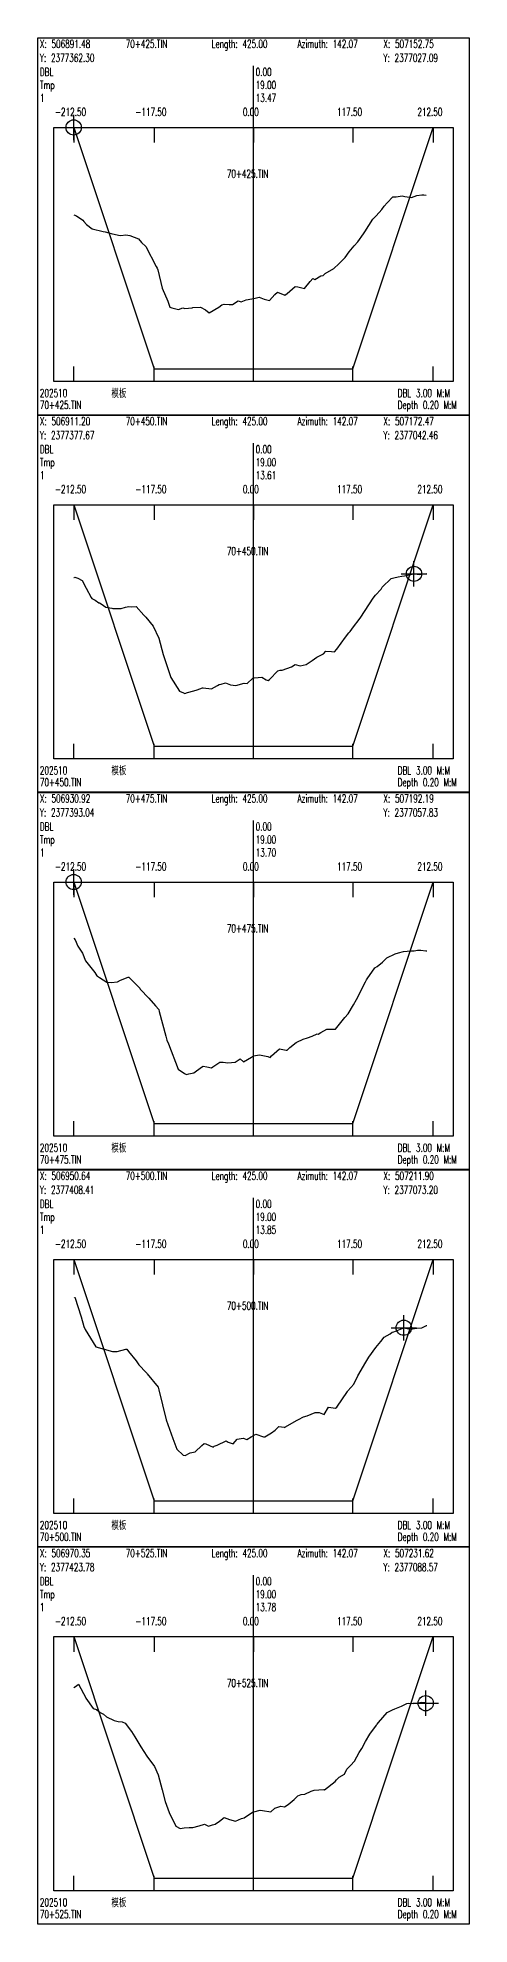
# Model space of a CAD drawing. Extents: x 1 to 194, y -24202 to 0.
# Drawn here: x 1 to 171, y -16629 to -15887 of the extents above; entities that cross this region are included whole.
import ezdxf

# ---------------------------------------------------------------- set-up
doc = ezdxf.new("R2010")
doc.units = 0
doc.header["$MEASUREMENT"] = 0
doc.layers.add('LABELS', color=7, linetype='Continuous')
doc.layers.add('XSECTION', color=7, linetype='Continuous')
doc.styles.get("Standard").update_dxf_attribs({"font": 'txt.shx'})

msp = doc.modelspace()

# ---------------------------------------------------------------- linework, layer by layer
at = {"color": 1}
for p, q in [((10.17, -15922.23), (20.17, -15922.23)), ((15.17, -15927.23), (15.17, -15917.23)), ((149.21, -16102.91), (149.21, -16092.91)), ((144.21, -16097.91), (154.21, -16097.91)), ((10.17, -16219.18), (20.17, -16219.18)), ((15.17, -16224.18), (15.17, -16214.18)), ((145.19, -16399.56), (145.19, -16389.56)), ((140.19, -16394.56), (150.19, -16394.56)), ((153.82, -16547.32), (153.82, -16537.32)), ((148.82, -16542.32), (158.82, -16542.32))]:
    msp.add_line(p, q, dxfattribs=at)
for centre in [(15.17, -15922.23), (149.21, -16097.91), (15.17, -16219.18), (145.19, -16394.56), (153.82, -16542.32)]:
    msp.add_circle(centre, 3, dxfattribs=at)
at = {"layer": 'XSECTION', "color": 0, "linetype": 'Continuous'}
for points in [[(1, -15886.94), (171, -15886.94), (171, -16035.41), (1, -16035.41), (1, -15886.94)], [(86, -16022.23), (86, -15898)], [(86, -16022.23), (86, -15898)], [(7.3, -15922.23), (164.7, -15922.23), (164.7, -16022.23), (7.3, -16022.23), (7.3, -15922.23)], [(15.17, -15922.23), (15.17, -15928.17)], [(15.17, -15922.23), (46.83, -16017.23)], [(15.17, -15922.23), (46.83, -16017.23)], [(46.83, -15922.23), (46.83, -15928.17)], [(86, -15922.23), (86, -15928.17)], [(125.17, -15922.23), (125.17, -15928.17)], [(125.17, -16017.23), (156.83, -15922.23)], [(125.17, -16017.23), (156.83, -15922.23)], [(156.83, -15922.23), (156.83, -15928.17)], [(15.17, -16022.23), (15.17, -16016.29)], [(46.83, -16022.23), (46.83, -16016.29)], [(46.83, -16017.23), (86, -16017.23)], [(46.83, -16017.23), (46.83, -16017.23)], [(46.83, -16017.23), (86, -16017.23)], [(86, -16022.23), (86, -16016.29)], [(86, -16017.23), (125.17, -16017.23)], [(86, -16017.23), (125.17, -16017.23)], [(125.17, -16022.23), (125.17, -16016.29)], [(125.17, -16017.23), (125.17, -16017.23)], [(156.83, -16022.23), (156.83, -16016.29)], [(1, -16035.42), (171, -16035.42), (171, -16183.88), (1, -16183.88), (1, -16035.42)], [(86, -16170.71), (86, -16046.47)], [(86, -16170.71), (86, -16046.47)], [(7.3, -16070.71), (164.7, -16070.71), (164.7, -16170.71), (7.3, -16170.71), (7.3, -16070.71)], [(15.17, -16070.71), (15.17, -16076.64)], [(15.17, -16070.71), (46.83, -16165.71)], [(15.17, -16070.71), (46.83, -16165.71)], [(46.83, -16070.71), (46.83, -16076.64)], [(86, -16070.71), (86, -16076.64)], [(125.17, -16070.71), (125.17, -16076.64)], [(125.17, -16165.71), (156.83, -16070.71)], [(125.17, -16165.71), (156.83, -16070.71)], [(156.83, -16070.71), (156.83, -16076.64)], [(15.17, -16170.71), (15.17, -16164.77)], [(46.83, -16170.71), (46.83, -16164.77)], [(46.83, -16165.71), (86, -16165.71)], [(46.83, -16165.71), (46.83, -16165.71)], [(46.83, -16165.71), (86, -16165.71)], [(86, -16170.71), (86, -16164.77)], [(86, -16165.71), (125.17, -16165.71)], [(86, -16165.71), (125.17, -16165.71)], [(125.17, -16170.71), (125.17, -16164.77)], [(125.17, -16165.71), (125.17, -16165.71)], [(156.83, -16170.71), (156.83, -16164.77)], [(1, -16183.89), (171, -16183.89), (171, -16332.36), (1, -16332.36), (1, -16183.89)], [(86, -16319.18), (86, -16194.95)], [(86, -16319.18), (86, -16194.95)], [(7.3, -16219.18), (164.7, -16219.18), (164.7, -16319.18), (7.3, -16319.18), (7.3, -16219.18)], [(15.17, -16219.18), (15.17, -16225.12)], [(15.17, -16219.18), (46.83, -16314.18)], [(15.17, -16219.18), (46.83, -16314.18)], [(46.83, -16219.18), (46.83, -16225.12)], [(86, -16219.18), (86, -16225.12)], [(125.17, -16219.18), (125.17, -16225.12)], [(125.17, -16314.18), (156.83, -16219.18)], [(125.17, -16314.18), (156.83, -16219.18)], [(156.83, -16219.18), (156.83, -16225.12)], [(15.17, -16319.18), (15.17, -16313.24)], [(46.83, -16319.18), (46.83, -16313.24)], [(46.83, -16314.18), (86, -16314.18)], [(46.83, -16314.18), (46.83, -16314.18)], [(46.83, -16314.18), (86, -16314.18)], [(86, -16319.18), (86, -16313.24)], [(86, -16314.18), (125.17, -16314.18)], [(86, -16314.18), (125.17, -16314.18)], [(125.17, -16319.18), (125.17, -16313.24)], [(125.17, -16314.18), (125.17, -16314.18)], [(156.83, -16319.18), (156.83, -16313.24)], [(1, -16332.37), (171, -16332.37), (171, -16480.84), (1, -16480.84), (1, -16332.37)], [(86, -16467.66), (86, -16343.42)], [(86, -16467.66), (86, -16343.42)], [(7.3, -16367.66), (164.7, -16367.66), (164.7, -16467.66), (7.3, -16467.66), (7.3, -16367.66)], [(15.17, -16367.66), (15.17, -16373.6)], [(15.17, -16367.66), (46.83, -16462.66)], [(15.17, -16367.66), (46.83, -16462.66)], [(46.83, -16367.66), (46.83, -16373.6)], [(86, -16367.66), (86, -16373.6)], [(125.17, -16367.66), (125.17, -16373.6)], [(125.17, -16462.66), (156.83, -16367.66)], [(125.17, -16462.66), (156.83, -16367.66)], [(156.83, -16367.66), (156.83, -16373.6)], [(15.17, -16467.66), (15.17, -16461.72)], [(46.83, -16467.66), (46.83, -16461.72)], [(46.83, -16462.66), (86, -16462.66)], [(46.83, -16462.66), (46.83, -16462.66)], [(46.83, -16462.66), (86, -16462.66)], [(86, -16467.66), (86, -16461.72)], [(86, -16462.66), (125.17, -16462.66)], [(86, -16462.66), (125.17, -16462.66)], [(125.17, -16467.66), (125.17, -16461.72)], [(125.17, -16462.66), (125.17, -16462.66)], [(156.83, -16467.66), (156.83, -16461.72)], [(1, -16480.85), (171, -16480.85), (171, -16629.31), (1, -16629.31), (1, -16480.85)], [(86, -16616.13), (86, -16491.9)], [(86, -16616.13), (86, -16491.9)], [(7.3, -16516.13), (164.7, -16516.13), (164.7, -16616.13), (7.3, -16616.13), (7.3, -16516.13)], [(15.17, -16516.13), (15.17, -16522.07)], [(15.17, -16516.13), (46.83, -16611.13)], [(15.17, -16516.13), (46.83, -16611.13)], [(46.83, -16516.13), (46.83, -16522.07)], [(86, -16516.13), (86, -16522.07)], [(125.17, -16516.13), (125.17, -16522.07)], [(125.17, -16611.13), (156.83, -16516.13)], [(125.17, -16611.13), (156.83, -16516.13)], [(156.83, -16516.13), (156.83, -16522.07)], [(15.17, -16616.13), (15.17, -16610.2)], [(46.83, -16616.13), (46.83, -16610.2)], [(46.83, -16611.13), (86, -16611.13)], [(46.83, -16611.13), (46.83, -16611.13)], [(46.83, -16611.13), (86, -16611.13)], [(86, -16616.13), (86, -16610.2)], [(86, -16611.13), (125.17, -16611.13)], [(86, -16611.13), (125.17, -16611.13)], [(125.17, -16616.13), (125.17, -16610.2)], [(125.17, -16611.13), (125.17, -16611.13)], [(156.83, -16616.13), (156.83, -16610.2)]]:
    msp.add_lwpolyline(points, dxfattribs=at)
at = {"layer": 'XSECTION', "color": 1, "linetype": 'Continuous'}
for points in [[(15.17, -15956.63), (16.26, -15956.98), (18.75, -15958.73), (19.21, -15959.28), (20.16, -15960.43), (22.39, -15962.18), (26.79, -15963.13), (27.59, -15963.33), (29.96, -15963.93), (32.77, -15964.68), (33.8, -15964.73), (35.71, -15964.53), (37.29, -15964.73), (40.64, -15966.13), (41.87, -15967.48), (43.6, -15969.08), (47.7, -15976.98), (48.07, -15977.58), (48.26, -15978.33), (50.07, -15985.43), (52.2, -15990.58), (53.1, -15992.98), (53.85, -15993.28), (56.46, -15993.83), (58.15, -15993.28), (58.93, -15993.48), (61.85, -15993.28), (62.06, -15993.13), (65.07, -15992.98), (67.05, -15994.03), (68.57, -15995.18), (72.39, -15992.93), (73.5, -15992.03), (74.44, -15991.83), (76.38, -15991.93), (77.69, -15991.88), (79.97, -15990.53), (81.12, -15990.88), (83.08, -15990.08), (85.35, -15989.68), (86.68, -15989.43), (88.29, -15988.98), (90.26, -15989.83), (92.28, -15990.38), (94.36, -15987.93), (95.45, -15987.08), (98.29, -15988.28), (99.22, -15987.58), (102.38, -15984.78), (103.43, -15984.93), (106.12, -15985.58), (108.38, -15982.93), (109.41, -15981.63), (110.16, -15982.03), (112.5, -15980.58), (113.42, -15980.48), (113.79, -15980.13), (114.23, -15979.78), (117.69, -15977.78), (119.56, -15975.93), (122.08, -15973.43), (123.72, -15971.23), (125.65, -15968.83), (127.15, -15967.28), (129.32, -15964.08), (129.8, -15963.33), (133, -15958.33), (134.25, -15957.03), (136.56, -15954.53), (137.47, -15953.23), (138.68, -15951.88), (140.9, -15949.53), (142.16, -15949.58), (144.57, -15949.13), (145.66, -15949.43), (148.17, -15949.78), (150.32, -15949.08), (152.29, -15948.78), (153.07, -15948.73), (154.05, -15948.83)], [(15.17, -16099.41), (15.38, -16099.41), (15.67, -16099.16), (16.79, -16099.61), (18.52, -16100.56), (20.07, -16103.56), (22.07, -16107.16), (22.35, -16107.56), (23.62, -16108.31), (25.1, -16109.26), (25.36, -16109.36), (25.96, -16109.71), (27.8, -16111.01), (30.22, -16111.46), (30.54, -16111.56), (30.84, -16111.51), (33.9, -16111.51), (35.52, -16111.01), (36.88, -16110.81), (37.85, -16110.86), (39.79, -16110.81), (42.77, -16114.16), (43.09, -16114.41), (43.56, -16114.96), (46.46, -16118.51), (48.77, -16123.16), (50.47, -16129.71), (51.86, -16134.01), (53.46, -16138.71), (56.8, -16144.11), (58.48, -16144.76), (58.95, -16145.01), (59.98, -16144.56), (62.52, -16143.96), (63.77, -16143.51), (65.91, -16142.81), (65.99, -16142.71), (66.18, -16142.71), (69.47, -16143.11), (71.77, -16141.81), (72.47, -16141.41), (73.31, -16141.31), (74.95, -16140.81), (76.91, -16141.61), (78.98, -16141.91), (82.27, -16140.91), (83.49, -16141.01), (85.75, -16139.01), (85.99, -16138.76), (86.45, -16138.81), (89.25, -16138.51), (91.03, -16139.61), (91.79, -16139.91), (92.25, -16139.51), (95.6, -16136.06), (96.44, -16135.76), (97.24, -16135.81), (100.99, -16134.51), (102.35, -16133.56), (104.39, -16134.11), (106.75, -16133.56), (109.09, -16131.96), (110.93, -16130.76), (113.51, -16129.36), (114.48, -16128.31), (116.75, -16128.41), (117.96, -16128.56), (118.76, -16127.61), (122.3, -16122.86), (123.5, -16121.16), (124.02, -16120.56), (125.36, -16118.76), (127.56, -16115.81), (128.24, -16114.91), (133.08, -16107.46), (134, -16106.26), (136.23, -16103.91), (136.7, -16103.21), (140.28, -16099.76), (141.32, -16099.46), (142.93, -16099.11), (144.36, -16098.76), (145.53, -16098.66), (149.21, -16097.91), (149.21, -16097.91), (149.22, -16097.91), (151.57, -16098.21), (153.33, -16097.96), (154.13, -16097.71)], [(15.17, -16241.28), (15.77, -16241.98), (16.76, -16244.38), (18.64, -16247.23), (19.87, -16250.18), (23.47, -16254.83), (24.23, -16256.03), (24.57, -16256.28), (25.3, -16256.73), (28.25, -16258.58), (29.98, -16258.78), (32.43, -16258.43), (33.6, -16257.78), (36.59, -16256.63), (36.78, -16256.58), (36.86, -16256.63), (37.76, -16257.58), (41.19, -16260.93), (41.39, -16261.33), (44.72, -16264.93), (47.36, -16267.88), (48.65, -16269.33), (48.86, -16270.13), (51.46, -16279.88), (51.84, -16281.43), (52.48, -16282.83), (56.32, -16292.88), (58.85, -16294.58), (59.59, -16294.98), (60.59, -16294.68), (62.44, -16294.23), (65.51, -16292.08), (66.17, -16291.63), (67.67, -16291.93), (69.47, -16292.33), (70, -16291.93), (72.76, -16290.08), (74.05, -16290.03), (75.89, -16290.28), (78.73, -16290.03), (80.72, -16288.78), (82, -16289.93), (85.26, -16288.08), (86.06, -16287.63), (88.42, -16287.13), (91.65, -16287.78), (92.56, -16288.18), (93.14, -16287.53), (96.19, -16284.88), (98.92, -16285.33), (99.11, -16285.38), (99.27, -16285.28), (100.36, -16284.33), (102.84, -16282.28), (103.09, -16282.18), (105.53, -16280.98), (107.32, -16280.53), (109.05, -16279.78), (111.11, -16278.98), (111.51, -16279.03), (112.46, -16278.33), (114.93, -16277.08), (118.15, -16277.13), (118.21, -16277.13), (118.23, -16277.13), (118.31, -16277.03), (122.02, -16272.53), (123.23, -16271.03), (125.44, -16267.48), (126.61, -16265.38), (130.08, -16258.43), (130.38, -16257.88), (130.45, -16257.73), (130.78, -16257.23), (133.81, -16252.93), (134.67, -16252.38), (136.83, -16250.73), (138.56, -16248.98), (141.76, -16247.48), (143.13, -16247.03), (145.02, -16246.58), (147.99, -16246.28), (149.31, -16246.23), (150.54, -16246.03), (151.85, -16245.93), (153.86, -16246.28), (154.26, -16246.23)], [(15.46, -16382.76), (15.67, -16382.51), (18.13, -16390.26), (19.11, -16394.06), (19.66, -16395.26), (23.89, -16402.06), (23.9, -16402.06), (23.91, -16402.06), (30.45, -16403.96), (30.6, -16403.91), (32.28, -16403.86), (35.76, -16403.01), (36.17, -16403.01), (36.8, -16403.91), (39.78, -16407.61), (40.88, -16409.16), (43.74, -16412.21), (44.02, -16412.51), (44.18, -16412.66), (48.39, -16417.96), (48.68, -16419.06), (51.62, -16430.81), (54.26, -16438.21), (55.78, -16442.41), (58.31, -16444.66), (59.09, -16444.91), (61.02, -16443.81), (63.04, -16443.41), (65.71, -16440.91), (66.52, -16440.16), (67.22, -16440.31), (70.17, -16441.51), (70.51, -16441.16), (71.7, -16440.76), (75.24, -16439.06), (76.08, -16439.56), (78.02, -16440.31), (79.63, -16438.41), (81.99, -16438.06), (83.36, -16438.61), (85.1, -16437.46), (86.87, -16436.41), (89.92, -16437.56), (90.16, -16437.56), (90.41, -16437.51), (93.09, -16435.91), (94.57, -16434.86), (95.98, -16433.41), (98.03, -16433.71), (98.33, -16433.81), (98.63, -16433.61), (103, -16431.06), (103.74, -16430.66), (105.73, -16429.61), (107.12, -16429.21), (110.3, -16427.91), (111.82, -16427.91), (113.79, -16428.66), (115.59, -16425.86), (118.35, -16426.26), (118.8, -16425.86), (122.98, -16419.61), (123.11, -16419.41), (123.13, -16419.36), (125.56, -16416.76), (127.14, -16413.51), (128.43, -16411.21), (129.81, -16408.71), (131.4, -16406.11), (134.16, -16402.31), (136.11, -16399.96), (137.45, -16398.31), (139.81, -16396.91), (140.61, -16396.31), (141.26, -16396.16), (145.15, -16394.56), (145.19, -16394.56), (145.22, -16394.56), (147.77, -16395.11), (150.33, -16394.76), (152.31, -16394.61), (154.2, -16393.71), (154.21, -16393.71)], [(15.17, -16536.13), (16.34, -16535.53), (17.02, -16534.78), (19.94, -16540.18), (20.01, -16540.28), (22.84, -16544.38), (24.11, -16544.83), (25.66, -16545.98), (26.92, -16546.63), (28.04, -16547.68), (31.14, -16549.13), (32.68, -16549.53), (34.3, -16549.68), (35.46, -16550.13), (37.99, -16553.43), (39.25, -16555.53), (41.63, -16559.48), (43.97, -16563.18), (43.97, -16563.18), (43.99, -16563.18), (47.03, -16567.18), (48.39, -16570.53), (50.01, -16576.38), (51.24, -16580.98), (52.75, -16585.33), (55.42, -16590.68), (57.16, -16591.68), (58.64, -16591.38), (60.63, -16591.23), (62.1, -16591.18), (64.6, -16590.58), (66.71, -16589.93), (68.32, -16590.73), (69.88, -16590.23), (70.84, -16589.88), (72.57, -16588.73), (74.44, -16587.33), (76.52, -16588.13), (78.9, -16588.73), (81.22, -16587.68), (82.34, -16587.38), (85.21, -16585.48), (85.81, -16585.08), (86.14, -16585.03), (88.59, -16584.43), (89.56, -16584.58), (92.88, -16585.08), (94.34, -16583.63), (96.72, -16582.83), (98.27, -16583.08), (99.66, -16582.23), (101.99, -16580.23), (103.47, -16578.83), (104.82, -16578.23), (106.27, -16578.13), (108.71, -16576.88), (109.95, -16576.48), (111.75, -16576.43), (113.67, -16576.28), (113.97, -16576.43), (118.17, -16573.13), (118.74, -16572.48), (119.8, -16571.38), (121.88, -16570.23), (122.77, -16568.28), (124.25, -16566.78), (125.82, -16565.08), (127.68, -16561.78), (128.7, -16560.13), (130.12, -16557.38), (131.82, -16554.48), (134.43, -16550.93), (134.61, -16550.68), (134.71, -16550.63), (135.23, -16549.93), (138.62, -16546.03), (140.77, -16544.93), (141.66, -16544.53), (144.28, -16543.43), (146.33, -16542.43), (147.1, -16542.33), (148.93, -16542.43), (152.3, -16541.93), (153.5, -16542.08), (153.97, -16542.38), (154, -16542.48)]]:
    msp.add_lwpolyline(points, dxfattribs=at)

# ---------------------------------------------------------------- texts
at = {"layer": 'LABELS', "color": 0, "width": 0.666667}
for s, height, p in [('Y: 2377362.30', 3.1482, (1.85, -15896.47)), ('X: 506891.48', 3.1482, (1.85, -15890.94)), ('70+425.TIN', 3.148, (35.68, -15890.94)), ('Length: 425.00', 3.1482, (69.51, -15890.94)), ('Azimuth: 142.07', 3.1482, (103.34, -15890.94)), ('Y: 2377027.09', 3.1482, (137.17, -15896.47)), ('X: 507152.75', 3.1482, (137.17, -15890.94)), ('DBL', 3.148, (1.85, -15901.99)), ('0.00', 3.148, (86.85, -15901.99)), ('0.00', 3.148, (86.85, -15901.99)), ('Tmp', 3.148, (1.85, -15907.1)), ('19.00', 3.148, (86.85, -15907.1)), ('19.00', 3.148, (86.85, -15907.1)), ('-212.50', 3.148, (7.82, -15917.73)), ('-117.50', 3.148, (39.49, -15917.73)), ('0.00', 3.148, (81.8, -15917.73)), ('117.50', 3.148, (118.87, -15917.73)), ('212.50', 3.148, (150.54, -15917.73)), ('70+425.TIN', 3.148, (75.5, -15942.04)), ('模板', 3.148, (30.04, -16028.35)), ('DBL 3.00 M:M', 3.1482, (142.81, -16028.35)), ('70+425.TIN', 3.148, (1.85, -16033.03)), ('Depth 0.20 M:M', 3.1482, (142.81, -16033.03)), ('Y: 2377377.67', 3.1482, (1.85, -16044.94)), ('X: 506911.20', 3.1482, (1.85, -16039.42)), ('70+450.TIN', 3.148, (35.68, -16039.42)), ('Length: 425.00', 3.1482, (69.51, -16039.42)), ('Azimuth: 142.07', 3.1482, (103.34, -16039.42)), ('Y: 2377042.46', 3.1482, (137.17, -16044.94)), ('X: 507172.47', 3.1482, (137.17, -16039.42)), ('DBL', 3.148, (1.85, -16050.47)), ('0.00', 3.148, (86.85, -16050.47)), ('0.00', 3.148, (86.85, -16050.47)), ('Tmp', 3.148, (1.85, -16055.57)), ('19.00', 3.148, (86.85, -16055.57)), ('19.00', 3.148, (86.85, -16055.57)), ('-212.50', 3.148, (7.82, -16066.2)), ('-117.50', 3.148, (39.49, -16066.2)), ('0.00', 3.148, (81.8, -16066.2)), ('117.50', 3.148, (118.87, -16066.2)), ('212.50', 3.148, (150.54, -16066.2)), ('70+450.TIN', 3.148, (75.5, -16090.52)), ('模板', 3.148, (30.04, -16176.83)), ('DBL 3.00 M:M', 3.1482, (142.81, -16176.83)), ('70+450.TIN', 3.148, (1.85, -16181.51)), ('Depth 0.20 M:M', 3.1482, (142.81, -16181.51)), ('Y: 2377393.04', 3.1482, (1.85, -16193.42)), ('X: 506930.92', 3.1482, (1.85, -16187.89)), ('70+475.TIN', 3.148, (35.68, -16187.89)), ('Length: 425.00', 3.1482, (69.51, -16187.89)), ('Azimuth: 142.07', 3.1482, (103.34, -16187.89)), ('Y: 2377057.83', 3.1482, (137.17, -16193.42)), ('X: 507192.19', 3.1482, (137.17, -16187.89)), ('DBL', 3.148, (1.85, -16198.95)), ('0.00', 3.148, (86.85, -16198.95)), ('0.00', 3.148, (86.85, -16198.95)), ('Tmp', 3.148, (1.85, -16204.05)), ('19.00', 3.148, (86.85, -16204.05)), ('19.00', 3.148, (86.85, -16204.05)), ('-212.50', 3.148, (7.82, -16214.68)), ('-117.50', 3.148, (39.49, -16214.68)), ('0.00', 3.148, (81.8, -16214.68)), ('117.50', 3.148, (118.87, -16214.68)), ('212.50', 3.148, (150.54, -16214.68)), ('70+475.TIN', 3.148, (75.5, -16239)), ('模板', 3.148, (30.04, -16325.31)), ('DBL 3.00 M:M', 3.1482, (142.81, -16325.31)), ('70+475.TIN', 3.148, (1.85, -16329.98)), ('Depth 0.20 M:M', 3.1482, (142.81, -16329.98)), ('Y: 2377408.41', 3.1482, (1.85, -16341.9)), ('X: 506950.64', 3.1482, (1.85, -16336.37)), ('70+500.TIN', 3.148, (35.68, -16336.37)), ('Length: 425.00', 3.1482, (69.51, -16336.37)), ('Azimuth: 142.07', 3.1482, (103.34, -16336.37)), ('Y: 2377073.20', 3.1482, (137.17, -16341.9)), ('X: 507211.90', 3.1482, (137.17, -16336.37)), ('DBL', 3.148, (1.85, -16347.42)), ('0.00', 3.148, (86.85, -16347.42)), ('0.00', 3.148, (86.85, -16347.42)), ('Tmp', 3.148, (1.85, -16352.52)), ('19.00', 3.148, (86.85, -16352.52)), ('19.00', 3.148, (86.85, -16352.52)), ('-212.50', 3.148, (7.82, -16363.15)), ('-117.50', 3.148, (39.49, -16363.15)), ('0.00', 3.148, (81.8, -16363.15)), ('117.50', 3.148, (118.87, -16363.15)), ('212.50', 3.148, (150.54, -16363.15)), ('70+500.TIN', 3.148, (75.5, -16387.47)), ('模板', 3.148, (30.04, -16473.78)), ('DBL 3.00 M:M', 3.1482, (142.81, -16473.78)), ('70+500.TIN', 3.148, (1.85, -16478.46)), ('Depth 0.20 M:M', 3.1482, (142.81, -16478.46)), ('Y: 2377423.78', 3.1482, (1.85, -16490.37)), ('X: 506970.35', 3.1482, (1.85, -16484.85)), ('70+525.TIN', 3.148, (35.68, -16484.85)), ('Length: 425.00', 3.1482, (69.51, -16484.85)), ('Azimuth: 142.07', 3.1482, (103.34, -16484.85)), ('Y: 2377088.57', 3.1482, (137.17, -16490.37)), ('X: 507231.62', 3.1482, (137.17, -16484.85)), ('DBL', 3.148, (1.85, -16495.9)), ('0.00', 3.148, (86.85, -16495.9)), ('0.00', 3.148, (86.85, -16495.9)), ('Tmp', 3.148, (1.85, -16501)), ('19.00', 3.148, (86.85, -16501)), ('19.00', 3.148, (86.85, -16501)), ('-212.50', 3.148, (7.82, -16511.63)), ('-117.50', 3.148, (39.49, -16511.63)), ('0.00', 3.148, (81.8, -16511.63)), ('117.50', 3.148, (118.87, -16511.63)), ('212.50', 3.148, (150.54, -16511.63)), ('70+525.TIN', 3.148, (75.5, -16535.95)), ('模板', 3.148, (30.04, -16622.26)), ('DBL 3.00 M:M', 3.1482, (142.81, -16622.26)), ('70+525.TIN', 3.148, (1.85, -16626.93)), ('Depth 0.20 M:M', 3.1482, (142.81, -16626.93))]:
    msp.add_text(s, height=height, dxfattribs=at).set_placement(p)
at = {"layer": 'LABELS', "color": 1, "width": 0.666667}
for s, height, p in [('1', 3.15, (1.85, -15912.2)), ('13.47', 3.148, (86.85, -15912.2)), ('13.47', 3.148, (86.85, -15912.2)), ('202510', 3.148, (1.85, -16028.35)), ('1', 3.15, (1.85, -16060.67)), ('13.61', 3.148, (86.85, -16060.67)), ('13.61', 3.148, (86.85, -16060.67)), ('202510', 3.148, (1.85, -16176.83)), ('1', 3.15, (1.85, -16209.15)), ('13.70', 3.148, (86.85, -16209.15)), ('13.70', 3.148, (86.85, -16209.15)), ('202510', 3.148, (1.85, -16325.31)), ('1', 3.15, (1.85, -16357.62)), ('13.85', 3.148, (86.85, -16357.62)), ('13.85', 3.148, (86.85, -16357.62)), ('202510', 3.148, (1.85, -16473.78)), ('1', 3.15, (1.85, -16506.1)), ('13.78', 3.148, (86.85, -16506.1)), ('13.78', 3.148, (86.85, -16506.1)), ('202510', 3.148, (1.85, -16622.26))]:
    msp.add_text(s, height=height, dxfattribs=at).set_placement(p)

doc.saveas('drawing.dxf')
